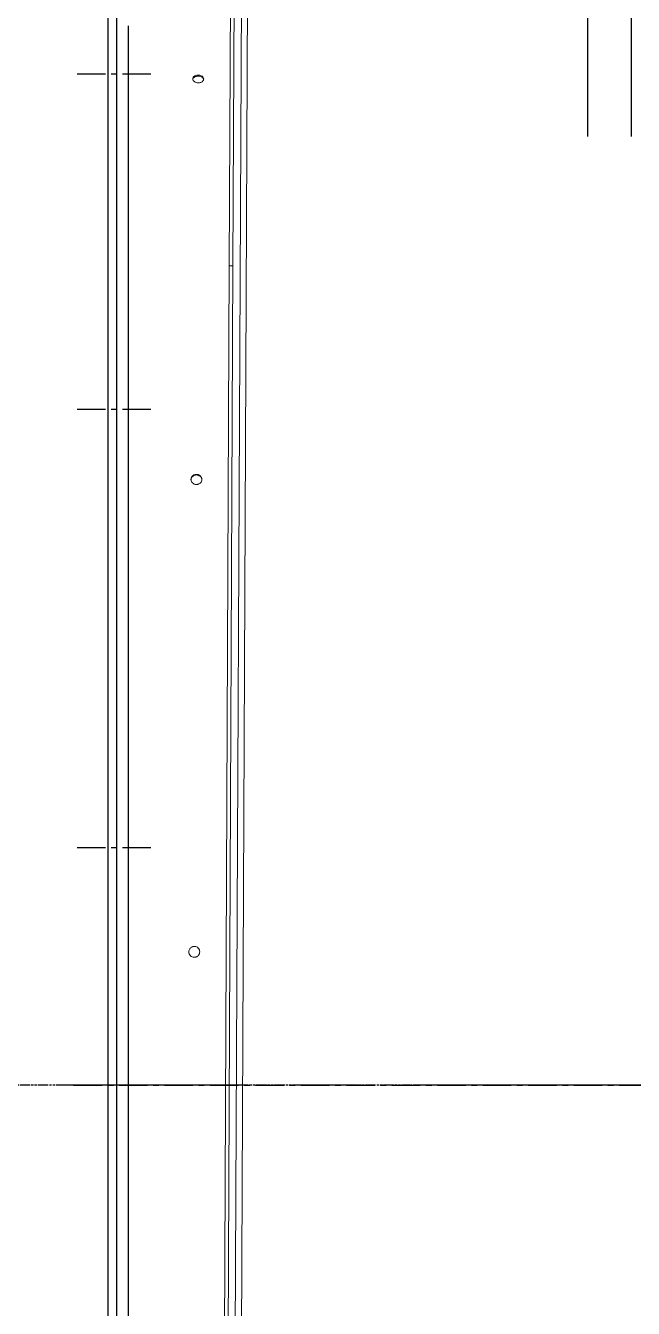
# Model space of a CAD drawing. Header units: millimetres. Extents: x -379292 to 1221486, y 92049 to 447512.
# Drawn here: x -117684 to -117417, y 275859 to 276423 of the extents above; entities that cross this region are included whole.
import ezdxf

# ---------------------------------------------------------------- set-up
doc = ezdxf.new("R2010")
doc.units = ezdxf.units.MM
doc.linetypes.add('CENTER', pattern=[2, 1.25, -0.25, 0.25, -0.25])
doc.linetypes.add('PHANTOM', pattern=[0.8, 0.45, -0.05, 0.1, -0.05, 0.1, -0.05])
doc.layers.add('08_LAMP', color=4, linetype='Continuous')
doc.layers.add('AIRONN ZONLAMA', color=4, linetype='Continuous')
for name, color, linetype, lineweight in [('_Systemair', 3, 'Continuous', 30), ('_Systemair Ventilation Equipments', 7, 'Continuous', 30), ('Aironn-DEF', 7, 'Continuous', 0), ('Aironn-THF', 7, 'Continuous', 0)]:
    doc.layers.add(name, color=color, linetype=linetype, lineweight=lineweight)

# ---------------------------------------------------------------- blocks, each defined once
blk = doc.blocks.new('AXC 1000 L')
at = {"layer": '_Systemair Ventilation Equipments'}
for p, q in [((10072.364, 3625.006), (10072.364, 3735.506)), ((10072.764, 3735.506), (10072.764, 3625.006))]:
    blk.add_line(p, q, dxfattribs=at)
at = {"layer": '_Systemair Ventilation Equipments', "color": 9, "linetype": 'Continuous'}
blk.add_line((10071.864, 3726.864), (10071.864, 3629.806), dxfattribs=at)
at = {"layer": '_Systemair Ventilation Equipments', "color": 2, "linetype": 'CENTER'}
for p, q in [((10070.864, 3724.739), (10074.264, 3724.739)), ((10070.864, 3709.979), (10074.264, 3709.979)), ((10070.864, 3690.693), (10074.264, 3690.693)), ((10074.264, 3680.256), (9986.264, 3680.256))]:
    blk.add_line(p, q, dxfattribs=at)
at = {"layer": '_Systemair Ventilation Equipments', "color": 2, "linetype": 'CENTER', "ltscale": 10}
blk.add_line((9986.764, 3680.256), (10074.764, 3680.256), dxfattribs=at)
blk = doc.blocks.new('RSA 1000')
at = {"layer": '_Systemair Ventilation Equipments'}
blk.add_line((9623.068, 3740.256), (9623.068, 3620.256), dxfattribs=at)
at = {"layer": '_Systemair Ventilation Equipments', "color": 3, "linetype": 'PHANTOM'}
blk.add_line((9601.684, 3680.256), (9738.086, 3680.256), dxfattribs=at)
blk = doc.blocks.new('wdsdfgf')
at = {"layer": '_Systemair Ventilation Equipments', "xscale": 10, "yscale": 10, "zscale": 10}
for name, p in [('AXC 1000 L', (-1170.87, -21481.39)), ('RSA 1000', (3326.09, -21481.39))]:
    blk.add_blockref(name, p, dxfattribs=at)
blk = doc.blocks.new('OtoParkBodrumKatMimari')
at = {"layer": '_Systemair', "color": 7, "xscale": -1}
blk.add_blockref('wdsdfgf', (228263.66, 159817.03), dxfattribs=at)
blk = doc.blocks.new('40 W SIVA ÜSTÜ ETANJ LED 50')
at = {"layer": '08_LAMP'}
for p, q in [((-625, -100), (-625, 100)), ((-605, -100), (-605, 100))]:
    blk.add_line(p, q, dxfattribs=at)
blk = doc.blocks.new('TF1000-2')
at = {"layer": 'Aironn-THF', "color": 7, "linetype": 'Continuous', "lineweight": 15}
for p, q in [((19522.576, 4315.38), (19628.988, 4315.342)), ((19545.6, 4315.052), (19521.456, 4315.061)), ((19545.6, 4314.892), (19521.456, 4314.901)), ((19545.6, 4315.052), (19545.6, 4314.892)), ((19620.952, 4315.025), (19545.6, 4315.052)), ((19620.952, 4314.865), (19545.6, 4314.892))]:
    blk.add_line(p, q, dxfattribs=at)
at = {"layer": 'Aironn-THF', "color": 3, "linetype": 'Continuous', "lineweight": 15}
blk.add_line((19525.5, 4315.647), (19625.511, 4315.612), dxfattribs=at)
at = {"layer": 'Aironn-THF', "color": 7, "linetype": 'Continuous', "lineweight": 15}
for points, knots in [([(19537.378, 4313.735), (19537.356, 4313.731), (19537.312, 4313.724), (19537.255, 4313.669), (19537.224, 4313.602), (19537.212, 4313.55), (19537.21, 4313.522), (19537.209, 4313.509), (19537.209, 4313.502), (19537.209, 4313.498), (19537.209, 4313.497), (19537.209, 4313.496), (19537.209, 4313.495), (19537.209, 4313.495), (19537.209, 4313.487), (19537.209, 4313.467), (19537.214, 4313.428), (19537.229, 4313.376), (19537.255, 4313.326), (19537.288, 4313.29), (19537.328, 4313.262), (19537.359, 4313.258), (19537.378, 4313.255)], [0, 0, 0, 0, 0.124746, 0.249492, 0.374238, 0.436913, 0.468289, 0.483981, 0.491828, 0.495752, 0.497713, 0.498694, 0.499185, 0.49943, 0.499508, 0.530298, 0.582378, 0.65569, 0.750104, 0.82543, 0.89226, 1, 1, 1, 1]), ([(19537.423, 4313.735), (19537.423, 4313.735), (19537.403, 4313.739), (19537.364, 4313.723), (19537.314, 4313.685), (19537.276, 4313.622), (19537.257, 4313.556), (19537.255, 4313.512), (19537.254, 4313.495)], [0, 0, 0, 0, 0.00679, 0.221493, 0.436196, 0.650901, 0.865606, 1, 1, 1, 1]), ([(19537.378, 4313.255), (19537.4, 4313.259), (19537.445, 4313.266), (19537.501, 4313.321), (19537.539, 4313.401), (19537.549, 4313.472), (19537.548, 4313.523), (19537.543, 4313.562), (19537.528, 4313.614), (19537.502, 4313.663), (19537.469, 4313.7), (19537.429, 4313.728), (19537.397, 4313.732), (19537.378, 4313.735)], [0, 0, 0, 0, 0.1248046, 0.2496092, 0.374414, 0.499219, 0.5299298, 0.5819457, 0.6552088, 0.7496375, 0.8251282, 0.8920911, 1, 1, 1, 1]), ([(19554.998, 4313.729), (19554.969, 4313.725), (19554.911, 4313.718), (19554.837, 4313.662), (19554.796, 4313.596), (19554.781, 4313.543), (19554.777, 4313.516), (19554.776, 4313.502), (19554.776, 4313.495), (19554.776, 4313.492), (19554.776, 4313.49), (19554.776, 4313.489), (19554.776, 4313.489), (19554.776, 4313.489), (19554.776, 4313.481), (19554.777, 4313.46), (19554.783, 4313.422), (19554.802, 4313.37), (19554.836, 4313.32), (19554.879, 4313.283), (19554.932, 4313.256), (19554.972, 4313.251), (19554.997, 4313.249)], [0, 0, 0, 0, 0.124746, 0.249492, 0.374238, 0.436913, 0.468289, 0.483981, 0.491828, 0.495752, 0.497713, 0.498694, 0.499185, 0.49943, 0.499508, 0.530298, 0.582378, 0.65569, 0.750104, 0.82543, 0.89226, 1, 1, 1, 1]), ([(19555.022, 4313.728), (19555.021, 4313.728), (19554.996, 4313.733), (19554.945, 4313.717), (19554.879, 4313.679), (19554.83, 4313.616), (19554.804, 4313.549), (19554.801, 4313.506), (19554.801, 4313.489)], [0, 0, 0, 0, 0.00679, 0.221493, 0.436196, 0.650901, 0.865606, 1, 1, 1, 1]), ([(19554.997, 4313.249), (19555.027, 4313.252), (19555.085, 4313.259), (19555.158, 4313.315), (19555.208, 4313.394), (19555.221, 4313.465), (19555.219, 4313.517), (19555.212, 4313.556), (19555.193, 4313.607), (19555.159, 4313.657), (19555.116, 4313.694), (19555.063, 4313.722), (19555.023, 4313.726), (19554.998, 4313.729)], [0, 0, 0, 0, 0.1248046, 0.2496092, 0.374414, 0.499219, 0.5299298, 0.5819457, 0.6552088, 0.7496375, 0.8251282, 0.8920911, 1, 1, 1, 1]), ([(19575.781, 4313.721), (19575.75, 4313.718), (19575.687, 4313.71), (19575.607, 4313.655), (19575.562, 4313.589), (19575.546, 4313.536), (19575.542, 4313.509), (19575.541, 4313.495), (19575.541, 4313.488), (19575.541, 4313.485), (19575.541, 4313.483), (19575.541, 4313.482), (19575.541, 4313.482), (19575.541, 4313.481), (19575.541, 4313.474), (19575.542, 4313.453), (19575.549, 4313.414), (19575.569, 4313.362), (19575.606, 4313.313), (19575.653, 4313.276), (19575.71, 4313.248), (19575.754, 4313.244), (19575.781, 4313.241)], [0, 0, 0, 0, 0.124746, 0.249492, 0.374238, 0.436913, 0.468289, 0.483981, 0.491828, 0.495752, 0.497713, 0.498694, 0.499185, 0.49943, 0.499508, 0.530298, 0.582378, 0.65569, 0.750104, 0.82543, 0.89226, 1, 1, 1, 1]), ([(19575.781, 4313.241), (19575.812, 4313.245), (19575.875, 4313.252), (19575.955, 4313.308), (19576.009, 4313.387), (19576.023, 4313.458), (19576.02, 4313.51), (19576.013, 4313.548), (19575.993, 4313.6), (19575.956, 4313.65), (19575.909, 4313.686), (19575.852, 4313.714), (19575.808, 4313.719), (19575.781, 4313.721)], [0, 0, 0, 0, 0.124805, 0.249609, 0.374414, 0.499219, 0.52993, 0.581946, 0.655209, 0.749637, 0.825128, 0.892091, 1, 1, 1, 1]), ([(19537.254, 4313.495), (19537.256, 4313.468), (19537.26, 4313.414), (19537.289, 4313.342), (19537.332, 4313.288), (19537.379, 4313.258), (19537.411, 4313.258), (19537.423, 4313.258)], [0, 0, 0, 0, 0.214743, 0.429487, 0.644232, 0.858977, 1, 1, 1, 1]), ([(19554.801, 4313.489), (19554.803, 4313.462), (19554.808, 4313.408), (19554.846, 4313.336), (19554.902, 4313.282), (19554.964, 4313.251), (19555.006, 4313.252), (19555.022, 4313.252)], [0, 0, 0, 0, 0.214743, 0.429487, 0.644232, 0.858977, 1, 1, 1, 1])]:
    blk.add_open_spline(points, degree=3, knots=knots, dxfattribs=at)
blk = doc.blocks.new('jhjhl')
at = {"layer": 'Aironn-DEF', "color": 0}
blk.add_blockref('TF1000-2', (16001.908, 8863.365), dxfattribs=at)

msp = doc.modelspace()

# ---------------------------------------------------------------- block references
at = {"color": 8}
msp.add_blockref('OtoParkBodrumKatMimari', (-246354.82, 100818.76), dxfattribs=at)

# ---------------------------------------------------------------- next in the draw order: block references
at = {"layer": '08_LAMP', "xscale": 0.96, "yscale": 0.96, "zscale": 0.96}
msp.add_blockref('40 W SIVA ÜSTÜ ETANJ LED 50', (-116836.81, 276470.24), dxfattribs=at)
at = {"layer": 'AIRONN ZONLAMA', "color": 0, "xscale": 9.999999999999979, "yscale": 9.999999999999979, "zscale": 9.999999999999979, "rotation": 269.763231806499}
msp.add_blockref('jhjhl', (-247906.97, 632333.96), dxfattribs=at)

doc.saveas('drawing.dxf')
